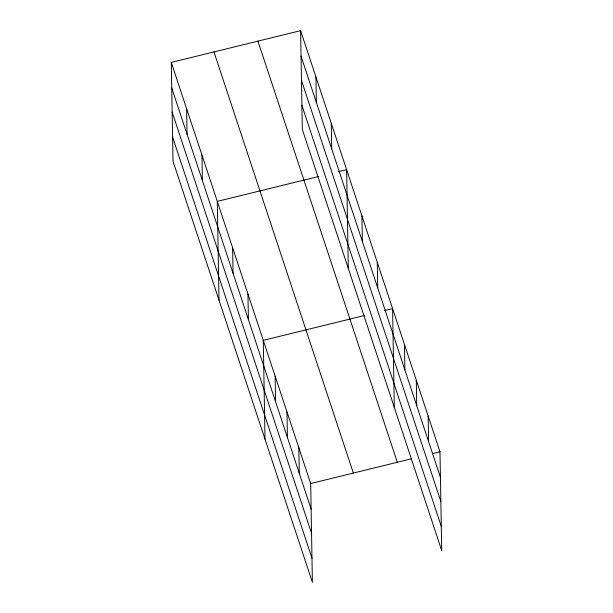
<?xml version="1.0" encoding="UTF-8"?>
<svg xmlns="http://www.w3.org/2000/svg" width="613" height="613" viewBox="0 0 613 613"><rect width="100%" height="100%" fill="white"/><g stroke="black" fill="none" stroke-linecap="round" stroke-linejoin="round"><path stroke-width="0.92" d="M171.288 62.403L310.676 483.542L312.4 582.35L173.012 161.211L171.288 62.403L300.6 30.65L439.988 451.789L441.712 550.597L302.324 129.458L300.6 30.65M318.768 176.46L217.286 201.378L219.01 300.186M338.246 171.678L346.598 169.625L348.322 268.433M364.766 315.434L263.284 340.353L265.008 439.161M384.244 310.653L392.596 308.6L394.32 407.407M310.676 483.542L411.231 458.853M432.571 453.612L439.988 451.789M301.044 56.197L440.433 477.335M301.466 80.372L440.854 501.511M301.902 105.283L441.291 526.421M257.927 41.125L397.316 462.271M213.96 51.921L353.349 473.06M171.732 87.95L311.12 509.089M172.153 112.125L311.55 533.264M172.59 137.036L311.979 558.175M428.142 415.989L428.587 441.536M416.296 380.198L416.74 405.745M404.442 344.399L404.894 369.945M377.263 262.28L377.708 287.826M361.931 215.952L362.375 241.499M331.265 123.297L331.71 148.844M315.933 76.977L316.377 102.524M298.83 447.743L299.274 473.29M286.984 411.944L287.428 437.49M275.13 376.152L275.582 401.699M247.951 294.025L248.395 319.572M232.618 247.706L233.063 273.252M201.953 155.051L202.397 180.597M186.62 108.723L187.065 134.27"/></g></svg>
